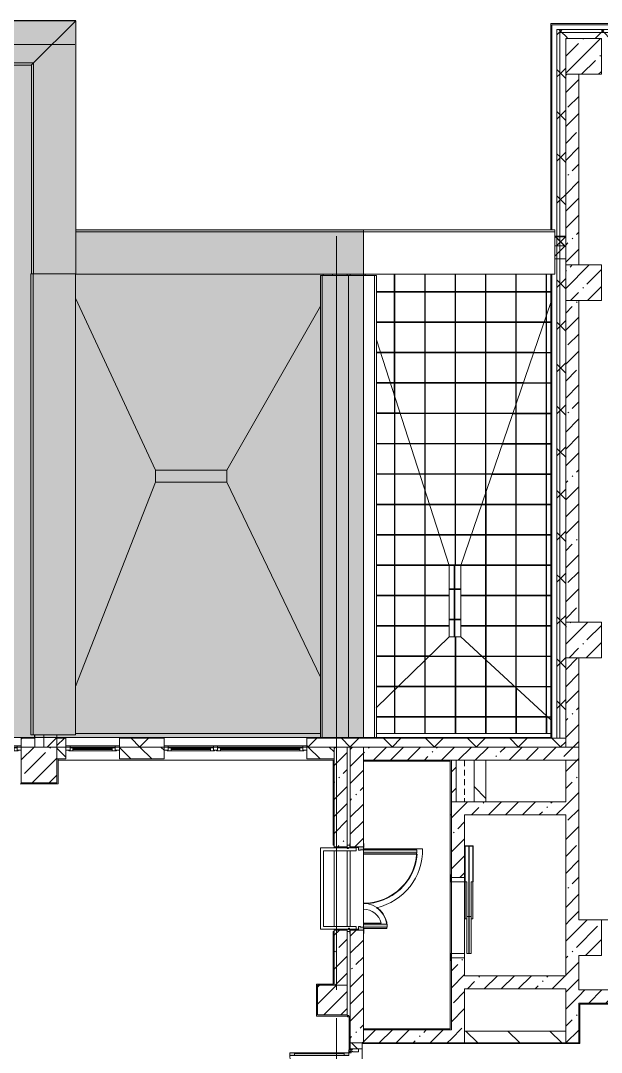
# Model space of a CAD drawing. Header units: millimetres. Extents: x 81382 to 274764, y -8553 to 29000.
# Drawn here: x 180754 to 190514, y 10072 to 27400 of the extents above; entities that cross this region are included whole.
import ezdxf

# ---------------------------------------------------------------- set-up
doc = ezdxf.new("R2010")
doc.units = ezdxf.units.MM
doc.linetypes.add('200_ШТРИХ__ш1_п0_6_', pattern=[160, 100, -60])
doc.linetypes.add('Осевая', pattern=[3175, 635, -476.25, 1587.5, -476.25])
for name, color, linetype, lineweight, true_color in [('A-DETL-2', 9, 'Continuous', 5, 0x808080), ('A-DETL-GENF-4', 7, 'Continuous', 5, 0xaaaaaa), ('A-DETL-GENF-5', 7, 'Continuous', 5, 0xe2e2e2), ('A-DOOR-4', 7, 'Continuous', 5, 0xe2e2e2), ('A-DOOR-5', 7, 'Continuous', 5, 0xaaaaaa), ('A-DOOR-FRAM-2', 7, 'Continuous', 5, 0xe2e2e2), ('A-DOOR-FRAM-4', 7, 'Continuous', 5, 0xaaaaaa), ('A-FLOR-1', 7, 'Continuous', 5, 0xb7b7b7), ('A-FLOR-2', 7, 'Continuous', 5, 0xaaaaaa), ('A-GENM-4', 7, 'Continuous', 5, 0x737373), ('A-WALL-3', 7, 'Continuous', 5, 0x737373), ('A-WALL-4', 7, 'Continuous', 9, 0x737373), ('I-WALL-3', 7, 'Continuous', 5, 0x737373)]:
    doc.layers.add(name, color=color, linetype=linetype, lineweight=lineweight, true_color=true_color)
doc.layers.add('A-DETL-GENF-3', color=7, linetype='Continuous', lineweight=9, true_color=0xc0c0c0, transparency=0.4)
for name, color, linetype, lineweight in [('A-DETL-MBND-1', 7, '200_ШТРИХ__ш1_п0_6_', 9), ('A-GENM-3', 7, 'Continuous', 5), ('A-GLAZ-3', 7, 'Continuous', 5), ('A-GLAZ-CWMG-2', 7, 'Continuous', 5), ('A-ROOF', 7, 'Continuous', 5), ('A-ROOF-PATT', 7, 'Continuous', 5), ('A-WALL', 7, 'Continuous', 9), ('A-WALL-2', 7, 'Continuous', 5), ('I-WALL-2', 7, 'Continuous', 5), ('S-COLS-1', 7, 'Continuous', 5), ('Оси', 7, 'Continuous', 9), ('Оси-2', 7, 'Осевая', 9)]:
    doc.layers.add(name, color=color, linetype=linetype, lineweight=lineweight)
pattern_1 = [(45, (147753.76, 0), (-353.5534, 353.5534), []), (135, (147753.76, 0), (-353.5534, -353.5534), [])]
pattern_2 = [(45, (147753.76, 0), (-285.123, 285.123), []), (45, (148038.9, 0), (-285.123, 285.123), [504.031, -100.806, 16.764, -84.042])]
pattern_3 = [(135, (147753.76, 0), (-353.5534, -353.5534), [])]

# ---------------------------------------------------------------- blocks, each defined once
blk = doc.blocks.new('парапет1 - парапет-18629556-3_9_3_птичка')
at = {"layer": 'A-GENM-3'}
blk.add_line((-2411, 27400), (33928, 27400), dxfattribs=at)
at = {"layer": 'A-GENM-4'}
for p, q in [((33926, 27398), (33219, 26691)), ((33928, 27398), (33928, 23147)), ((33219, 26691), (-1702, 26691)), ((33219, 26691), (33183, 26655)), ((33219, 23147), (33219, 26691)), ((-1665, 26654), (33182, 26654)), ((33182, 26654), (33182, 23147)), ((33928, 23147), (33920, 23147))]:
    blk.add_line(p, q, dxfattribs=at)
blk.add_open_spline([(33183, 26655), (33182, 26654), (33182, 26654), (33182, 26654), (33182, 26654)], degree=3, dxfattribs=at)
blk = doc.blocks.new('BSC_Колонна _Прямоугольная - 600х600-V211-3_9_3_птичка')
at = {"layer": 'S-COLS-1'}
h = blk.add_hatch(dxfattribs=at)
h.set_pattern_fill('FP_96', color=256, style=0, pattern_type=2)
h.set_pattern_definition([(45, (-42460, -26800), (-285.123, 285.123), []), (45, (-42174.88, -26800), (-285.123, 285.123), [504.031, -100.806, 16.764, -84.042])])
h.paths.add_polyline_path([(-300, -300), (300, -300), (300, 300), (-300, 300)])
for p, q in [((300, 300), (-300, 300)), ((-300, 300), (-300, -300)), ((300, -300), (300, 300)), ((-300, -300), (300, -300))]:
    blk.add_line(p, q, dxfattribs=at)
blk = doc.blocks.new('BSC_Колонна _Прямоугольная - 600х600-V216-3_9_3_птичка')
at = {"layer": 'S-COLS-1'}
h = blk.add_hatch(dxfattribs=at)
h.set_pattern_fill('FP_102', color=256, style=0, pattern_type=2)
h.set_pattern_definition([(45, (-42460, -17000), (-285.123, 285.123), []), (45, (-42174.88, -17000), (-285.123, 285.123), [504.031, -100.806, 16.764, -84.042])])
h.paths.add_polyline_path([(-300, -300), (300, -300), (300, 300), (-300, 300)])
for p, q in [((300, 300), (-300, 300)), ((-300, 300), (-300, -300)), ((300, -300), (300, 300)), ((-300, -300), (300, -300))]:
    blk.add_line(p, q, dxfattribs=at)
blk = doc.blocks.new('BSC_Колонна _Прямоугольная - 600х600-V217-3_9_3_птичка')
at = {"layer": 'S-COLS-1'}
h = blk.add_hatch(dxfattribs=at)
h.set_pattern_fill('FP_103', color=256, style=0, pattern_type=2)
h.set_pattern_definition([(45, (-42460, -23000), (-285.123, 285.123), []), (45, (-42174.88, -23000), (-285.123, 285.123), [504.031, -100.806, 16.764, -84.042])])
h.paths.add_polyline_path([(-300, -300), (300, -300), (300, 300), (-300, 300), (-300, -210)])
for p, q in [((300, 300), (-300, 300)), ((-300, 300), (-300, -300)), ((300, -300), (300, 300)), ((-300, -300), (300, -300))]:
    blk.add_line(p, q, dxfattribs=at)
blk = doc.blocks.new('BSC_Колонна _Прямоугольная - 600х600-V231-3_9_3_птичка')
at = {"layer": 'S-COLS-1'}
h = blk.add_hatch(dxfattribs=at)
h.set_pattern_fill('FP_113', color=256, style=0, pattern_type=2)
h.set_pattern_definition([(45, (-33310, -14900), (-285.123, 285.123), []), (45, (-33024.88, -14900), (-285.123, 285.123), [504.031, -100.806, 16.764, -84.042])])
h.paths.add_polyline_path([(-300, -300), (300, -300), (300, 300), (-300, 300), (-300, -208)])
for p, q in [((300, 300), (-300, 300)), ((-300, 300), (-300, -300)), ((300, -300), (300, 300)), ((-300, -300), (300, -300))]:
    blk.add_line(p, q, dxfattribs=at)
blk = doc.blocks.new('110_Дверь_СКБ_2Ст - Д-2 1450x2100h_Лестничная клетка EIS60-31576737-3_9_3_птичка')
at = {"layer": 'A-DOOR-4'}
for points in [[(-588, 507), (-588, 1010), (-638, 1010), (-638, 110), (-588, 110)], [(662, 510), (612, 510), (612, 110), (662, 110)], [(712, 30), (698, 30), (698, -110), (712, -110)]]:
    blk.add_hatch(color=256, dxfattribs=at).paths.add_polyline_path(points)
h = blk.add_hatch(color=256, dxfattribs=at)
h.paths.add_polyline_path([(712, 110), (662, 110), (662, 60), (652, 60), (652, 30), (712, 30)])
h.paths.add_polyline_path([(-628, 30), (-628, 60), (-638, 60), (-638, 110), (-688, 110), (-688, 30)])
at = {"layer": 'A-DOOR-FRAM-2'}
for points in [[(-673, 110), (-673, 118), (-743, 118), (-743, 110), (-697, 110)], [(-673, 30), (-688, 30), (-688, -110), (-673, -110)], [(767, 110), (767, 118), (698, 118), (698, 110)], [(-673, -110), (-743, -110), (-743, -118), (-673, -118)], [(767, -118), (767, -110), (698, -110), (698, -118)]]:
    blk.add_hatch(color=256, dxfattribs=at).paths.add_polyline_path(points)
at = {"layer": 'A-DOOR-5'}
for p, q in [((-638, 1010), (-638, 110)), ((-588, 1010), (-638, 1010)), ((-588, 110), (-588, 1010)), ((662, 510), (612, 510)), ((612, 510), (612, 110)), ((662, 110), (662, 510)), ((-638, 110), (-588, 110)), ((612, 110), (662, 110))]:
    blk.add_line(p, q, dxfattribs=at)
for centre, radius, start, end in [((-638, 110), 900, 0, 90), ((662, 110), 400, 90, 180)]:
    blk.add_arc(centre, radius, start, end, dxfattribs=at)
at = {"layer": 'A-DOOR-FRAM-4'}
for p, q in [((-673, 118), (-743, 118)), ((-743, 118), (-743, 110)), ((-743, 110), (-673, 110)), ((-638, 110), (-688, 110)), ((-688, 110), (-688, 30)), ((-688, 30), (-628, 30)), ((-673, 30), (-688, 30)), ((-688, 30), (-688, -110)), ((-673, 110), (-673, 118)), ((-673, -110), (-673, 30)), ((-638, 60), (-638, 110)), ((-628, 60), (-638, 60)), ((-628, 30), (-628, 60)), ((662, 60), (652, 60)), ((652, 60), (652, 30)), ((652, 30), (712, 30)), ((662, 110), (662, 60)), ((712, 110), (662, 110)), ((767, 118), (698, 118)), ((698, 118), (698, 110)), ((698, 110), (767, 110)), ((712, 30), (698, 30)), ((698, 30), (698, -110)), ((712, 30), (712, 110)), ((712, -110), (712, 30)), ((767, 110), (767, 118)), ((-673, -110), (-743, -110)), ((-743, -110), (-743, -118)), ((-743, -118), (-673, -118)), ((-688, -110), (-673, -110)), ((-673, -118), (-673, -110)), ((698, -110), (712, -110)), ((767, -110), (698, -110)), ((698, -110), (698, -118)), ((698, -118), (767, -118)), ((767, -118), (767, -110))]:
    blk.add_line(p, q, dxfattribs=at)
blk = doc.blocks.new('Gfhfgtnyfz rhsirf 1 - Gfhfgtnyfz rhsirf 3-21026214-3_9_3_птичка')
at = {"layer": 'A-GENM-3'}
for p, q in [((38780, 23120), (38966, 23120)), ((38966, 23120), (38998, 23120)), ((38966, 15358), (38966, 23120)), ((38998, 23120), (38999, 23120)), ((38999, 15358), (38999, 23120))]:
    blk.add_line(p, q, dxfattribs=at)
at = {"layer": 'A-GENM-4'}
for p, q in [((38057, 23120), (38057, 15358)), ((38057, 23120), (38058, 23120)), ((38058, 23120), (38090, 23120)), ((38090, 23120), (38528, 23120)), ((38090, 23120), (38090, 15358)), ((38528, 23120), (38780, 23120)), ((38528, 15358), (38528, 23120))]:
    blk.add_line(p, q, dxfattribs=at)
blk = doc.blocks.new('парапет6 - парапет-21094616-3_9_3_птичка')
at = {"layer": 'A-GENM-4'}
for p, q in [((33173, 23147), (33173, 15407)), ((33173, 23147), (33174, 23147)), ((33174, 23147), (33211, 23147)), ((33211, 23147), (33920, 23147)), ((33211, 23147), (33211, 15407)), ((33920, 15407), (33920, 23147)), ((33174, 15407), (33173, 15407)), ((33211, 15407), (33174, 15407)), ((33920, 15407), (33211, 15407))]:
    blk.add_line(p, q, dxfattribs=at)
blk = doc.blocks.new('120_Окно_СКБ_1Ст - 120_Окно_СКБ_1Ст 900х2500_h_-20664874-3_9_3_птичка')
at = {"layer": 'A-GLAZ-3'}
for p, q in [((-450, -127), (-450, -57)), ((-450, -57), (-380, -57)), ((450, -57), (-450, -57)), ((-380, -127), (-450, -127)), ((-450, -127), (-400, -127)), ((-380, -127), (-400, -127)), ((-400, -127), (-400, -137)), ((-400, -137), (400, -137)), ((400, -137), (-400, -137)), ((-380, -57), (-380, -127)), ((380, -87), (-380, -87)), ((-380, -87), (-380, -127)), ((-330, -137), (-330, -87)), ((-330, -107), (330, -107)), ((330, -117), (-330, -117)), ((330, -137), (330, -87)), ((380, -127), (380, -57)), ((380, -57), (450, -57)), ((380, -127), (380, -87)), ((450, -127), (380, -127)), ((400, -127), (380, -127)), ((400, -127), (450, -127)), ((400, -137), (400, -127)), ((450, -57), (450, -127))]:
    blk.add_line(p, q, dxfattribs=at)
blk = doc.blocks.new('120_Окно_СКБ_1Ст - 120_Окно_СКБ_1Ст_900х2500_h_-20705657-3_9_3_птичка')
at = {"layer": 'A-GLAZ-3'}
for p, q in [((-450, -127), (-450, -57)), ((-450, -57), (-380, -57)), ((450, -57), (-450, -57)), ((-380, -127), (-450, -127)), ((-450, -127), (-400, -127)), ((-380, -127), (-400, -127)), ((-400, -127), (-400, -137)), ((-400, -137), (400, -137)), ((400, -137), (-400, -137)), ((-380, -57), (-380, -127)), ((380, -87), (-380, -87)), ((-380, -87), (-380, -127)), ((-330, -137), (-330, -87)), ((-330, -107), (330, -107)), ((330, -117), (-330, -117)), ((330, -137), (330, -87)), ((380, -127), (380, -57)), ((380, -57), (450, -57)), ((380, -127), (380, -87)), ((450, -127), (380, -127)), ((400, -127), (380, -127)), ((400, -127), (450, -127)), ((400, -137), (400, -127)), ((450, -57), (450, -127))]:
    blk.add_line(p, q, dxfattribs=at)
blk = doc.blocks.new('120_Окно_СКБ_2Ст - 120_Окно_СКБ_2Ст 2400х2500 _мал створка слева_-22817474-3_9_3_птичка')
at = {"layer": 'A-GLAZ-3'}
for p, q in [((-1130, 127), (-1200, 127)), ((-1200, 127), (-1200, 57)), ((-1200, 127), (-1150, 127)), ((-1200, 57), (-1130, 57)), ((1200, 57), (-1200, 57)), ((-1150, 127), (-1150, 137)), ((-1150, 137), (320, 137)), ((320, 137), (-1150, 137)), ((-1130, 127), (-1150, 127)), ((-1130, 57), (-1130, 127)), ((-1130, 87), (-1130, 127)), ((300, 87), (-1130, 87)), ((-1080, 137), (-1080, 87)), ((250, 117), (-1080, 117)), ((-1080, 107), (250, 107)), ((250, 137), (250, 87)), ((370, 127), (300, 127)), ((300, 127), (300, 57)), ((300, 127), (300, 87)), ((320, 127), (300, 127)), ((300, 57), (370, 57)), ((320, 137), (320, 127)), ((320, 127), (350, 127)), ((350, 127), (350, 137)), ((350, 137), (1150, 137)), ((1150, 137), (350, 137)), ((370, 127), (350, 127)), ((370, 57), (370, 127)), ((370, 87), (370, 127)), ((1130, 87), (370, 87)), ((420, 137), (420, 87)), ((1080, 117), (420, 117)), ((420, 107), (1080, 107)), ((1080, 137), (1080, 87)), ((1200, 127), (1130, 127)), ((1130, 127), (1130, 57)), ((1130, 127), (1130, 87)), ((1150, 127), (1130, 127)), ((1130, 57), (1200, 57)), ((1150, 137), (1150, 127)), ((1150, 127), (1200, 127)), ((1200, 57), (1200, 127))]:
    blk.add_line(p, q, dxfattribs=at)
blk = doc.blocks.new('BSC_Колонна _Прямоугольная - 500х500-V317-3_9_3_птичка')
at = {"layer": 'S-COLS-1'}
h = blk.add_hatch(dxfattribs=at)
h.set_pattern_fill('FP_153', color=256, style=0, pattern_type=2)
h.set_pattern_definition([(45, (-38240, -10950), (-285.123, 285.123), []), (45, (-37954.88, -10950), (-285.123, 285.123), [504.031, -100.806, 16.764, -84.042])])
h.paths.add_polyline_path([(-250, -250), (250, -250), (250, 250), (-250, 250)])
for p, q in [((250, 250), (-250, 250)), ((-250, 250), (-250, -250)), ((250, -250), (250, 250)), ((-250, -250), (250, -250))]:
    blk.add_line(p, q, dxfattribs=at)
blk = doc.blocks.new('парапет10 - парапет-22960140-3_9_3_птичка')
at = {"layer": 'A-GENM-3'}
for p, q in [((41980, 23888), (33928, 23888)), ((38760, 23851), (41980, 23851)), ((41980, 23888), (41980, 23887)), ((41980, 23887), (41980, 23851)), ((41980, 23851), (41980, 23142)), ((41980, 23142), (38760, 23142))]:
    blk.add_line(p, q, dxfattribs=at)
at = {"layer": 'A-GENM-4'}
for p, q in [((33928, 23851), (38760, 23851)), ((38760, 23142), (33920, 23142))]:
    blk.add_line(p, q, dxfattribs=at)
blk = doc.blocks.new('DOR_Дверь лифта - 1350х2050h-V328-3_9_3_птичка')
at = {"layer": 'A-DOOR-5'}
for p, q in [((-600, 125), (-720, 125)), ((-720, 125), (-720, 110)), ((-720, 110), (-600, 110)), ((-675, 110), (-675, -110)), ((-600, 110), (-675, 110)), ((-600, 110), (-600, 125)), ((600, 110), (-600, 110)), ((-600, 110), (-600, -110)), ((720, 125), (600, 125)), ((600, 125), (600, 110)), ((600, -110), (600, 110)), ((675, 110), (600, 110)), ((600, 110), (720, 110)), ((675, -110), (675, 110)), ((720, 110), (720, 125)), ((-675, -110), (-600, -110)), ((-600, -110), (600, -110)), ((-600, -150), (-600, -180)), ((20, -150), (-600, -150)), ((-20, -120), (-20, -150)), ((600, -120), (-20, -120)), ((-20, -150), (600, -150)), ((20, -180), (20, -150)), ((600, -110), (675, -110)), ((600, -150), (600, -120)), ((-600, -180), (20, -180)), ((-600, -190), (-600, -220)), ((20, -190), (-600, -190)), ((-600, -220), (20, -220)), ((-20, -220), (-20, -250)), ((600, -220), (-20, -220)), ((-20, -250), (600, -250)), ((20, -220), (20, -190)), ((600, -250), (600, -220))]:
    blk.add_line(p, q, dxfattribs=at)
at = {"layer": 'A-DOOR-FRAM-4'}
for p, q in [((600, -117), (600, -120)), ((1203, -117), (600, -117)), ((600, -120), (1200, -120)), ((1200, -120), (1200, -180)), ((1203, -183), (1203, -117)), ((1200, -180), (20, -180)), ((20, -180), (20, -183)), ((20, -183), (1203, -183)), ((1203, -187), (20, -187)), ((20, -187), (20, -190)), ((20, -190), (1200, -190)), ((600, -250), (600, -253)), ((1200, -250), (600, -250)), ((600, -253), (1203, -253)), ((1200, -190), (1200, -250)), ((1203, -253), (1203, -187))]:
    blk.add_line(p, q, dxfattribs=at)
blk = doc.blocks.new('Дверь_Витражная_остекление_ - ДВН_ДАО_Главный вход_1800 в свету 5-32258809-3_9_3_птичка')
at = {"layer": 'A-DETL-GENF-5'}
for points in [[(-947.5, -1012.5), (-947.5, -20), (-992.5, -20), (-992.5, -1012.5)], [(1042.5, -1012.5), (1042.5, -20), (997.5, -20), (997.5, -1012.5)]]:
    blk.add_hatch(color=256, dxfattribs=at).paths.add_polyline_path(points)
at = {"layer": 'A-DETL-GENF-4'}
for p, q in [((-947.5, -20), (-992.5, -20)), ((-992.5, -1012.5), (-992.5, -20)), ((-947.5, -20), (-992.5, -20)), ((-992.5, -20), (-992.5, -1012.5)), ((-992.5, -100), (-947.5, -100)), ((-982.5, -932.5), (-982.5, -100)), ((-947.5, -1012.5), (-947.5, -20)), ((-947.5, -1012.5), (-947.5, -20)), ((988.5, -932.5), (988.5, -100)), ((997.5, -1012.5), (997.5, -20)), ((997.5, -20), (997.5, -1012.5)), ((1042.5, -100), (997.5, -100)), ((1032.5, -932.5), (1032.5, -100)), ((1042.5, -1012.5), (1042.5, -20)), ((1042.5, -1012.5), (1042.5, -20)), ((-992.5, -932.5), (-947.5, -932.5)), ((-992.5, -1012.5), (-947.5, -1012.5)), ((-992.5, -1012.5), (-947.5, -1012.5)), ((1042.5, -932.5), (997.5, -932.5)), ((1042.5, -1012.5), (997.5, -1012.5)), ((997.5, -1012.5), (1042.5, -1012.5))]:
    blk.add_line(p, q, dxfattribs=at)
at = {"layer": 'A-DOOR-5'}
for p, q in [((-1042.5, 20), (-992.5, 20)), ((-1042.5, -20), (-1042.5, 20)), ((-992.5, 20), (-992.5, -20)), ((992.5, 20), (1042.5, 20)), ((992.5, -20), (992.5, 20)), ((1042.5, 20), (1042.5, -20)), ((-992.5, -20), (-1042.5, -20)), ((-992.5, -1012.5), (-992.5, -20)), ((992.5, -1012.5), (992.5, -20)), ((1042.5, -20), (992.5, -20))]:
    blk.add_line(p, q, dxfattribs=at)
for centre, start, end in [((992.5, -20), 208.98841, 212.15997), ((992.5, -20), 218.4779, 270), ((-992.5, -20), 270, 285.59895)]:
    blk.add_arc(centre, 992.5, start, end, dxfattribs=at)
blk = doc.blocks.new('Прямоугольный импост - Импост структурный с накладкой - 160мм Темный-32469899-3_9_3_птичка')
at = {"layer": 'A-GLAZ-CWMG-2'}
for p, q in [((0, 17), (-50, 17)), ((-50, 17), (-50, 0)), ((-50, 0), (-40, 0)), ((-40, 0), (-40, -40)), ((-10, -40), (-10, 0)), ((-10, 0), (0, 0)), ((0, 0), (0, 17)), ((-40, -40), (-50, -40)), ((-50, -40), (-50, -140)), ((-50, -140), (0, -140)), ((0, -40), (-10, -40)), ((0, -140), (0, -40))]:
    blk.add_line(p, q, dxfattribs=at)

msp = doc.modelspace()

# ---------------------------------------------------------------- hatches: boundary and pattern name
at = {"layer": 'A-DETL-GENF-3'}
msp.add_hatch(color=256, dxfattribs=at).paths.add_polyline_path([(146826, 14774.9), (147485.8, 14774.9), (147485.8, 15358), (186513.8, 15358), (186513.8, 23888.3), (181681.8, 23888.3), (181681.8, 27398.1), (145344.7, 27398.1), (145344.7, 14774.9), (146359.9, 14774.9)])
at = {"layer": 'A-ROOF-PATT'}
h = msp.add_hatch(dxfattribs=at)
h.set_pattern_fill('FP_162', color=256, style=0, pattern_type=2)
h.set_pattern_definition([(0, (147768.84, -96.4), (0, 509.904), []), (0, (147768.84, -106.4), (0, 509.904), []), (90, (147773.84, -101.4), (-510, 3e-14), []), (90, (147763.84, -101.4), (-510, 3e-14), [])])
h.paths.add_polyline_path([(187953.8, 18250), (188153.8, 18250), (189663.8, 22668.2), (189663.8, 23141.9), (186543.8, 23141.9), (186543.8, 23120.1), (186732.5, 23120.1), (186732.5, 22038.8), (187843, 18593.7)])
h = msp.add_hatch(dxfattribs=at)
h.set_pattern_fill('FP_159', color=256, style=0, pattern_type=2)
h.set_pattern_definition([(270, (147840.36, -106.3), (509.179, 3e-14), []), (270, (147830.4, -106.3), (509.179, 3e-14), []), (0, (147835.37, -111.3), (0, 510), []), (0, (147835.37, -101.3), (0, 510), [])])
h.paths.add_polyline_path([(189663.8, 15660.1), (189663.8, 22668.2), (188153.8, 18250), (188153.8, 17050), (189459, 15848.6)])
h = msp.add_hatch(dxfattribs=at)
h.set_pattern_fill('FP_160', color=256, style=0, pattern_type=2)
h.set_pattern_definition([(90, (147835.8, -1125), (-509.077, 3e-14), []), (90, (147845.77, -1125), (-509.077, 3e-14), []), (180, (147840.8, -1120), (-6e-14, -510), []), (180, (147840.8, -1130), (-6e-14, -510), [])])
h.paths.add_polyline_path([(186732.5, 15858.1), (187953.8, 17050), (187953.8, 18250), (186732.5, 22038.8), (186732.5, 17005.5)])
h = msp.add_hatch(dxfattribs=at)
h.set_pattern_fill('FP_163', color=256, style=0, pattern_type=2)
h.set_pattern_definition([(0, (147753.76, 5), (0, 510), []), (0, (147753.76, -5), (0, 510), []), (90, (147758.76, 0), (-510, 3e-14), []), (90, (147748.76, 0), (-510, 3e-14), [])])
h.paths.add_polyline_path([(188153.8, 17050), (188153.8, 18250), (187953.8, 18250), (187953.8, 17050)])
h = msp.add_hatch(dxfattribs=at)
h.set_pattern_fill('FP_161', color=256, style=0, pattern_type=2)
h.set_pattern_definition([(180, (147769.7, -79.3), (-6e-14, -509.031), []), (180, (147769.7, -69.3), (-6e-14, -509.031), []), (270, (147764.7, -74.3), (510, 3e-14), []), (270, (147774.7, -74.3), (510, 3e-14), [])])
h.paths.add_polyline_path([(189663.8, 15430), (189663.8, 15660.1), (188153.8, 17050), (187953.8, 17050), (186732.5, 15858.1), (186732.5, 15430), (188153.8, 15430)])
at = {"layer": 'A-WALL-2'}
h = msp.add_hatch(dxfattribs=at)
h.set_pattern_fill('FP_93', color=256, style=0, pattern_type=2)
h.set_pattern_definition(pattern_1)
h.paths.add_polyline_path([(189763.8, 15350), (189813.8, 15350), (189813.8, 27250), (189763.8, 27250), (189763.8, 15358)])
h = msp.add_hatch(dxfattribs=at)
h.set_pattern_fill('FP_93', color=256, style=0, pattern_type=2)
h.set_pattern_definition(pattern_1)
h.paths.add_polyline_path([(232323.8, 27200), (232323.8, 27250), (228103.8, 27250), (228103.8, 27200), (232122.7, 27200)])
h.paths.add_polyline_path([(224198.9, 27200), (225003.8, 27200), (225003.8, 27250), (224103.8, 27250), (224103.8, 27200)])
h.paths.add_polyline_path([(214863.8, 27200), (214863.8, 27250), (210613.8, 27250), (210613.8, 27200), (213944.7, 27200)])
h.paths.add_polyline_path([(217363.8, 27200), (218563.8, 27200), (218563.8, 27250), (217363.8, 27250)])
h.paths.add_polyline_path([(220663.8, 27200), (222003.8, 27200), (222003.8, 27250), (220663.8, 27250)])
h.paths.add_polyline_path([(209283.7, 27200), (209713.8, 27200), (209713.8, 27250), (207613.8, 27250), (207613.8, 27200), (208351.5, 27200)])
h.paths.add_polyline_path([(206487.1, 27200), (206713.8, 27200), (206713.8, 27250), (205613.8, 27250), (205613.8, 27200)])
h.paths.add_polyline_path([(201826, 27200), (202513.8, 27200), (202513.8, 27250), (201013.8, 27250), (201013.8, 27200)])
h.paths.add_polyline_path([(198097.2, 27200), (198513.8, 27200), (198513.8, 27250), (197414, 27250), (197414, 27200)])
h.paths.add_polyline_path([(189913.8, 27200), (192313.8, 27200), (192313.8, 27250), (189813.8, 27250), (189813.8, 27200)])
h.paths.add_polyline_path([(195413.8, 27200), (196514, 27200), (196514, 27250), (195413.8, 27250)])
h = msp.add_hatch(dxfattribs=at)
h.set_pattern_fill('FP_93', color=256, style=0, pattern_type=2)
h.set_pattern_definition(pattern_1)
h.paths.add_polyline_path([(189913.8, 15350), (189913.8, 27200), (189813.8, 27200), (189813.8, 15350)])
h = msp.add_hatch(dxfattribs=at)
h.set_pattern_fill('FP_93', color=256, style=0, pattern_type=2)
h.set_pattern_definition(pattern_1)
h.paths.add_polyline_path([(232323.8, 27100), (232323.8, 27200), (228103.8, 27200), (228103.8, 27100), (232122.7, 27100)])
h.paths.add_polyline_path([(217363.8, 27100), (218563.8, 27100), (218563.8, 27200), (217363.8, 27200)])
h.paths.add_polyline_path([(220663.8, 27100), (222003.8, 27100), (222003.8, 27200), (220663.8, 27200)])
h.paths.add_polyline_path([(214863.8, 27100), (214863.8, 27200), (210613.8, 27200), (210613.8, 27100), (213944.7, 27100)])
h.paths.add_polyline_path([(224103.8, 27100), (225003.8, 27100), (225003.8, 27200), (224103.8, 27200)])
h.paths.add_polyline_path([(202513.8, 27100), (202513.8, 27200), (201013.8, 27200), (201013.8, 27100), (201826, 27100)])
h.paths.add_polyline_path([(209283.7, 27100), (209713.8, 27100), (209713.8, 27200), (207613.8, 27200), (207613.8, 27100), (208351.5, 27100)])
h.paths.add_polyline_path([(205613.8, 27100), (206713.8, 27100), (206713.8, 27200), (205613.8, 27200)])
h.paths.add_polyline_path([(196514, 27100), (196514, 27200), (195413.8, 27200), (195413.8, 27100), (196232.8, 27100)])
h.paths.add_polyline_path([(197414, 27100), (198513.8, 27100), (198513.8, 27200), (197414, 27200)])
h.paths.add_polyline_path([(191571.8, 27100), (192313.8, 27100), (192313.8, 27200), (189913.8, 27200), (189913.8, 27100), (190513.8, 27100)])
h = msp.add_hatch(dxfattribs=at)
h.set_pattern_fill('FP_93', color=256, style=0, pattern_type=2)
h.set_pattern_definition(pattern_1)
h.paths.add_polyline_path([(189913.8, 23620), (189913.8, 23770), (189733.8, 23770), (189733.8, 23620)])
h = msp.add_hatch(dxfattribs=at)
h.set_pattern_fill('FP_93', color=256, style=0, pattern_type=2)
h.set_pattern_definition(pattern_1)
h.paths.add_polyline_path([(189707.4, 15200), (189913.8, 15200), (189913.8, 15350), (185563.8, 15350), (185563.8, 15200), (187843, 15200)])
h.paths.add_polyline_path([(177763.8, 15200), (179863.8, 15200), (179863.8, 15350), (177770.8, 15349), (177770.8, 15288), (177763.8, 15285), (176990.8, 15288), (176990.8, 15350), (173364, 15349), (173364, 15288), (173357, 15285), (172184, 15288), (172184, 15350), (167543.8, 15349), (167543.8, 15288), (167536.8, 15285), (166763.8, 15288), (166763.8, 15350), (162536.8, 15349), (162536.8, 15288), (162529.8, 15285), (162356.8, 15288), (162356.5, 15350), (160613.8, 15350), (160613.8, 15200), (177754.5, 15200)])
h.paths.add_polyline_path([(182413.8, 15200), (183163.8, 15200), (183163.8, 15350), (182413.8, 15350)])
h.paths.add_polyline_path([(181363.8, 15200), (181513.8, 15200), (181513.8, 15350), (181363.8, 15350), (181363.8, 15270.2)])
h.paths.add_polyline_path([(156013.8, 15200), (156013.8, 15350), (155413.8, 15350), (155413.8, 15200)])
h.paths.add_polyline_path([(157513.8, 15200), (157513.8, 15350), (156913.8, 15350), (156913.8, 15200), (157080.3, 15200)])
h.paths.add_polyline_path([(152419.2, 15200), (154513.8, 15200), (154513.8, 15350), (147793.8, 15350), (147793.8, 15293), (147643.8, 15293), (147643.8, 15200), (152413.8, 15200)])
h.paths.add_polyline_path([(180993.8, 15200), (180988.8, 15350), (180763.8, 15350), (180763.8, 15200)])
h = msp.add_hatch(dxfattribs=at)
h.set_pattern_fill('FP_91', color=256, style=0, pattern_type=2)
h.set_pattern_definition([(135, (147753.76, 0), (-176.7767, -176.7767), [])])
h.paths.add_polyline_path([(181513.8, 15000), (181513.8, 15200), (181363.8, 15200), (181363.8, 15000)])
h.paths.add_polyline_path([(183163.8, 15000), (183163.8, 15200), (182413.8, 15200), (182413.8, 15000)])
h.paths.add_polyline_path([(185978.6, 15000), (186023.8, 15000), (186023.8, 15200), (185563.8, 15200), (185563.8, 15000)])
at = {"layer": 'I-WALL-2'}
h = msp.add_hatch(dxfattribs=at)
h.set_pattern_fill('FP_89', color=256, style=0, pattern_type=2)
h.set_pattern_definition(pattern_2)
h.paths.add_polyline_path([(189913.8, 15200), (190133.8, 15200), (190133.8, 16700), (189913.8, 16700), (189913.8, 15848.6)])
h.paths.add_polyline_path([(189913.8, 17300), (190133.8, 17300), (190133.8, 22700), (189913.8, 22700), (189913.8, 20476.2)])
h.paths.add_polyline_path([(189913.8, 23300), (190133.8, 23300), (190133.8, 26500), (189913.8, 26500), (189913.8, 23368.5)])
h = msp.add_hatch(dxfattribs=at)
h.set_pattern_fill('FP_89', color=256, style=0, pattern_type=2)
h.set_pattern_definition(pattern_2)
h.paths.add_polyline_path([(189733.8, 23400), (189913.8, 23400), (189913.8, 23620), (189733.8, 23620)])
h = msp.add_hatch(dxfattribs=at)
h.set_pattern_fill('FP_93', color=256, style=0, pattern_type=2)
h.set_pattern_definition(pattern_1)
h.paths.add_polyline_path([(181143.8, 15358), (181143.8, 15407.3), (180993.8, 15407.3), (180993.8, 15358)])
h = msp.add_hatch(dxfattribs=at)
h.set_pattern_fill('FP_93', color=256, style=0, pattern_type=2)
h.set_pattern_definition(pattern_1)
h.paths.add_polyline_path([(180993.8, 15200), (181143.8, 15200), (181143.8, 15358), (180993.8, 15358), (180993.8, 15270.2)])
h = msp.add_hatch(dxfattribs=at)
h.set_pattern_fill('FP_89', color=256, style=0, pattern_type=2)
h.set_pattern_definition(pattern_2)
h.paths.add_polyline_path([(181317.6, 15358), (181363.8, 15358), (181363.8, 15407.3), (181143.8, 15407.3), (181143.8, 15358)])
h = msp.add_hatch(dxfattribs=at)
h.set_pattern_fill('FP_89', color=256, style=0, pattern_type=2)
h.set_pattern_definition(pattern_2)
h.paths.add_polyline_path([(181317.6, 15200), (181363.8, 15200), (181363.8, 15358), (181143.8, 15358), (181143.8, 15200)])
h = msp.add_hatch(dxfattribs=at)
h.set_pattern_fill('FP_89', color=256, style=0, pattern_type=2)
h.set_pattern_definition(pattern_2)
h.paths.add_polyline_path([(186023.8, 11200), (186243.8, 11200), (186243.8, 12125), (186023.8, 12125), (186023.8, 11221)])
h.paths.add_polyline_path([(186023.8, 13525), (186243.8, 13525), (186243.8, 15200), (186023.8, 15200), (186023.8, 13534.8)])
h = msp.add_hatch(dxfattribs=at)
h.set_pattern_fill('FP_89', color=256, style=0, pattern_type=2)
h.set_pattern_definition(pattern_2)
h.paths.add_polyline_path([(186444.7, 10230), (186513.8, 10230), (186513.8, 12125), (186293.8, 12125), (186293.8, 10230)])
h.paths.add_polyline_path([(186463.8, 13525), (186513.8, 13525), (186513.8, 15200), (186293.8, 15200), (186293.8, 13525), (186433.8, 13525)])
h = msp.add_hatch(dxfattribs=at)
h.set_pattern_fill('FP_89', color=256, style=0, pattern_type=2)
h.set_pattern_definition(pattern_2)
h.paths.add_polyline_path([(188573.8, 14980), (190133.8, 14980), (190133.8, 15200), (186513.8, 15200), (186513.8, 14980), (188373.8, 14980)])
h = msp.add_hatch(dxfattribs=at)
h.set_pattern_fill('FP_94', color=256, style=0, pattern_type=2)
h.set_pattern_definition([(45, (147753.76, 0), (-176.7767, 176.7767), [])])
h.paths.add_polyline_path([(188073.8, 14280), (188073.8, 14980), (187993.8, 14980), (187993.8, 14280)])
h = msp.add_hatch(dxfattribs=at)
h.set_pattern_fill('FP_92', color=256, style=0, pattern_type=2)
h.set_pattern_definition(pattern_3)
h.paths.add_polyline_path([(188573.8, 14280), (188573.8, 14980), (188373.8, 14980), (188373.8, 14280)])
h = msp.add_hatch(dxfattribs=at)
h.set_pattern_fill('FP_89', color=256, style=0, pattern_type=2)
h.set_pattern_definition(pattern_2)
h.paths.add_polyline_path([(190133.8, 10230), (190133.8, 11700), (189913.8, 11700), (189913.8, 10230)])
h.paths.add_polyline_path([(190133.8, 12300), (190133.8, 14980), (189913.8, 14980), (189913.8, 12300)])
h = msp.add_hatch(dxfattribs=at)
h.set_pattern_fill('FP_89', color=256, style=0, pattern_type=2)
h.set_pattern_definition(pattern_2)
h.paths.add_polyline_path([(188213.8, 10230), (188213.8, 11660), (187993.8, 11660), (187993.8, 10230)])
h.paths.add_polyline_path([(188213.8, 13010), (188213.8, 14280), (187993.8, 14280), (187993.8, 13010)])
h = msp.add_hatch(dxfattribs=at)
h.set_pattern_fill('FP_89', color=256, style=0, pattern_type=2)
h.set_pattern_definition(pattern_2)
h.paths.add_polyline_path([(189913.8, 14060), (189913.8, 14280), (188213.8, 14280), (188213.8, 14060), (189707.4, 14060)])
h = msp.add_hatch(dxfattribs=at)
h.set_pattern_fill('FP_89', color=256, style=0, pattern_type=2)
h.set_pattern_definition(pattern_2)
h.paths.add_polyline_path([(189913.8, 11140), (189913.8, 11360), (188213.8, 11360), (188213.8, 11140), (189707.4, 11140)])
h = msp.add_hatch(dxfattribs=at)
h.set_pattern_fill('FP_89', color=256, style=0, pattern_type=2)
h.set_pattern_definition(pattern_2)
h.paths.add_polyline_path([(192513.8, 10900), (192513.8, 11120), (190133.8, 11120), (190133.8, 10900)])
h = msp.add_hatch(dxfattribs=at)
h.set_pattern_fill('FP_89', color=256, style=0, pattern_type=2)
h.set_pattern_definition(pattern_2)
h.paths.add_polyline_path([(187993.8, 10230), (187993.8, 10450), (186513.8, 10450), (186513.8, 10230), (187843, 10230)])
h = msp.add_hatch(dxfattribs=at)
h.set_pattern_fill('FP_92', color=256, style=0, pattern_type=2)
h.set_pattern_definition(pattern_3)
h.paths.add_polyline_path([(189913.8, 10230), (189913.8, 10430), (188213.8, 10430), (188213.8, 10230), (189707.4, 10230)])
h = msp.add_hatch(dxfattribs=at)
h.set_pattern_fill('FP_92', color=256, style=0, pattern_type=2)
h.set_pattern_definition(pattern_3)
h.paths.add_polyline_path([(186293.8, 7900), (186493.8, 7900), (186493.8, 8000), (186293.8, 8000)])
h.paths.add_polyline_path([(186293.8, 10130), (186493.8, 10130), (186493.8, 10230), (186293.8, 10230)])
at = {"layer": 'S-COLS-1'}
h = msp.add_hatch(dxfattribs=at)
h.set_pattern_fill('FP_89', color=256, style=0, pattern_type=2)
h.set_pattern_definition(pattern_2)
h.paths.add_polyline_path([(189913.8, 11700), (190513.8, 11700), (190513.8, 12300), (189913.8, 12300)])

# ---------------------------------------------------------------- linework, layer by layer
at = {"layer": 'A-DETL-2'}
for p, q in [((181681.8, 27398.1), (145344.7, 27398.1)), ((181681.8, 23888.3), (181681.8, 27398.1)), ((186513.8, 23888.3), (181681.8, 23888.3)), ((186513.8, 15358), (186513.8, 23888.3)), ((147485.8, 15358), (186513.8, 15358))]:
    msp.add_line(p, q, dxfattribs=at)
at = {"layer": 'A-DETL-MBND-1'}
msp.add_line((188213.8, 14980), (188213.8, 14280), dxfattribs=at)
at = {"layer": 'A-FLOR-1'}
for p, q in [((181673.4, 22736.6), (183020.8, 19850)), ((184220.8, 19850), (185791.1, 22605.7)), ((183020.8, 19850), (184220.8, 19850)), ((183020.8, 19650), (183020.8, 19850)), ((184220.8, 19650), (184220.8, 19850)), ((181673.4, 16218.6), (183020.8, 19650)), ((184220.8, 19650), (183020.8, 19650)), ((185791.2, 16374), (184220.8, 19650)), ((185791.9, 15430), (181673.4, 15430))]:
    msp.add_line(p, q, dxfattribs=at)
at = {"layer": 'A-FLOR-2'}
for p, q in [((181383.8, 14980), (181383.8, 14580)), ((186003.8, 13550), (186003.8, 14980)), ((187973.8, 14960), (186513.8, 14960)), ((187973.8, 10470), (187973.8, 14960)), ((181383.8, 14580), (180743.8, 14580)), ((187993.8, 14060), (187973.8, 14060)), ((186023.8, 13550), (186003.8, 13550)), ((186285.8, 13550), (186243.8, 13550)), ((186243.3, 13508.5), (185795.2, 13508.5)), ((185795.2, 13508.5), (185795.2, 12138.5)), ((185845.2, 12188.5), (185845.2, 13458.5)), ((185845.2, 13458.5), (186395.2, 13458.5)), ((186395.2, 13508.5), (186263.3, 13508.5)), ((186395.2, 13458.5), (186395.2, 13508.5)), ((187510, 13491.9), (186515.2, 13491.9)), ((186515.2, 13491.9), (186515.2, 13475)), ((186515.2, 13425), (186515.2, 13401.9)), ((186515.2, 13401.9), (187417.5, 13401.9)), ((186515.2, 12567), (186515.2, 12477)), ((185795.2, 12138.5), (186263.3, 12138.5)), ((186395.2, 12188.5), (185845.2, 12188.5)), ((186395.2, 12140), (186395.2, 12188.5)), ((186812.3, 12240.8), (186515.2, 12240.8)), ((186515.2, 12240.8), (186515.2, 12225)), ((186515.2, 12175), (186515.2, 12150.8)), ((186515.2, 12150.8), (186909.6, 12150.8)), ((195913.8, 12300), (190513.8, 12300)), ((186003.8, 11220), (186003.8, 12100)), ((186003.8, 12100), (186023.8, 12100)), ((186243.8, 12100), (186285.8, 12100)), ((185723.8, 10680), (185723.8, 11220)), ((185723.8, 11220), (186003.8, 11220)), ((203551.6, 10880), (190153.8, 10880)), ((190153.8, 10880), (190153.8, 10220)), ((186248.3, 10680), (185723.8, 10680)), ((186273.8, 10129.4), (186273.8, 10680)), ((186513.8, 10470), (187973.8, 10470)), ((186293.8, 10220), (186273.3, 10220)), ((186273.3, 10220), (186273.3, 10129.7)), ((190153.8, 10220), (186493.8, 10220))]:
    msp.add_line(p, q, dxfattribs=at)
for centre, radius, start, end in [((186515.2, 13472), 905, 270, 355.56313), ((186515.2, 13472), 995, 282.67054, 1.1511), ((186515.2, 12172), 305, 13.0427, 90), ((186515.2, 12172), 395, 7.73102, 56.45952), ((186515.2, 12172), 395, 356.92799, 0.44718)]:
    msp.add_arc(centre, radius, start, end, dxfattribs=at)
at = {"layer": 'A-ROOF'}
for p, q in [((189663.8, 22668.2), (188153.8, 18250)), ((187953.8, 18250), (186732.1, 22039.9)), ((187953.8, 17050), (187953.8, 18250)), ((187953.8, 18250), (188153.8, 18250)), ((188153.8, 18250), (188153.8, 17050)), ((186731.5, 15857.1), (187953.8, 17050)), ((188153.8, 17050), (187953.8, 17050)), ((188153.8, 17050), (189664.3, 15659.6)), ((189663.9, 15430), (186731.5, 15430))]:
    msp.add_line(p, q, dxfattribs=at)
at = {"layer": 'A-WALL'}
for p, q in [((189683.8, 27330), (189683.8, 23887.4)), ((192313.8, 27330), (189683.8, 27330)), ((189763.8, 27250), (189763.8, 15350)), ((192313.8, 27250), (189763.8, 27250)), ((189813.8, 27200), (189813.8, 15350)), ((192313.8, 27200), (189813.8, 27200)), ((189913.8, 23773), (189733.8, 23773)), ((189913.8, 23770), (189733.8, 23770)), ((189683.8, 23141.9), (189683.8, 15350)), ((180986.8, 15353), (180763.8, 15353)), ((180993.8, 15350), (180763.8, 15350)), ((180986.8, 15358), (180986.8, 15350)), ((180993.8, 15407.3), (180993.8, 15200)), ((181143.8, 15407.3), (181143.8, 15200)), ((181363.8, 15358), (181363.8, 15200)), ((181513.8, 15353), (181363.8, 15353)), ((181513.8, 15350), (181363.8, 15350)), ((183163.8, 15353), (182413.8, 15353)), ((183163.8, 15350), (182413.8, 15350)), ((189683.8, 15353), (185563.8, 15353)), ((189913.8, 15350), (185563.8, 15350)), ((189663.8, 15358), (189683.8, 15358)), ((181513.8, 15200), (181363.8, 15200)), ((183163.8, 15200), (182413.8, 15200)), ((186023.8, 15200), (185563.8, 15200)), ((188073.8, 14980), (187993.8, 14980)), ((188573.8, 14980), (188373.8, 14980)), ((188373.8, 14280), (188573.8, 14280)), ((186513.8, 10230), (186513.8, 10450)), ((188213.8, 10430), (188213.8, 10230)), ((189913.8, 10230), (189913.8, 10430)), ((186493.8, 10230), (186293.8, 10230))]:
    msp.add_line(p, q, dxfattribs=at)
at = {"layer": 'A-WALL-2'}
for p, q in [((189663.8, 27350), (197414, 27350)), ((189663.8, 27350), (189663.8, 23887.4)), ((189913.8, 23400), (189913.8, 26500)), ((189913.8, 23778), (189733.8, 23778)), ((189913.8, 23620), (189913.8, 23778)), ((189913.8, 23620), (189913.8, 23620)), ((189663.8, 23141.9), (189663.8, 15358)), ((189913.8, 15200), (189913.8, 16700)), ((180763.8, 15358), (180763.8, 15200)), ((181513.8, 15000), (181513.8, 15358)), ((189663.8, 15358), (182413.8, 15358)), ((182413.8, 15358), (182413.8, 15000)), ((183163.8, 15000), (183163.8, 15358)), ((185563.8, 15358), (185563.8, 15000)), ((178363.8, 15200), (180763.8, 15200)), ((183163.8, 15200), (181363.8, 15200)), ((185563.8, 15200), (189913.8, 15200)), ((186023.8, 15000), (186023.8, 15200)), ((181363.8, 15000), (181513.8, 15000)), ((182413.8, 15000), (183163.8, 15000)), ((185563.8, 15000), (186023.8, 15000)), ((186263.3, 13514), (186243.3, 13514)), ((186243.3, 13514), (186243.3, 13494)), ((186243.3, 13494), (186263.3, 13494)), ((186263.3, 13494), (186263.3, 13514)), ((186283.3, 12156), (186263.3, 12156)), ((186263.3, 12156), (186263.3, 12136)), ((186263.3, 12136), (186283.3, 12136)), ((186283.3, 12136), (186283.3, 12156)), ((186248.3, 10689), (186248.3, 10669)), ((186268.3, 10689), (186248.3, 10689)), ((186248.3, 10669), (186268.3, 10669)), ((186268.3, 10669), (186268.3, 10689))]:
    msp.add_line(p, q, dxfattribs=at)
at = {"layer": 'A-WALL-3'}
for p, q in [((180986.8, 15358), (177840.8, 15358)), ((181363.8, 15358), (182413.8, 15358))]:
    msp.add_line(p, q, dxfattribs=at)
at = {"layer": 'A-WALL-4'}
msp.add_line((180988.8, 15350), (180988.8, 15407.3), dxfattribs=at)
at = {"layer": 'I-WALL-2'}
for p, q in [((190133.8, 23300), (190133.8, 26500)), ((189913.8, 23620), (189733.8, 23620)), ((189733.8, 23400), (189913.8, 23400)), ((189913.8, 23400), (189913.8, 23300)), ((186543.8, 23141.9), (186543.8, 23120.1)), ((189913.8, 22700), (189913.8, 17300)), ((190133.8, 17300), (190133.8, 22700)), ((190133.8, 15200), (190133.8, 16700)), ((183163.8, 15200), (185563.8, 15200)), ((186243.8, 13513.5), (186243.8, 15200)), ((186293.8, 15200), (186293.8, 13580)), ((190133.8, 15200), (186513.8, 15200)), ((186513.8, 13580), (186513.8, 15200)), ((190133.8, 14980), (190133.8, 15200)), ((181383.8, 15000), (181383.8, 14980)), ((186023.8, 14980), (181383.8, 14980)), ((186023.8, 15000), (186023.8, 13508.5)), ((186513.8, 14980), (187993.8, 14980)), ((187993.8, 14980), (187993.8, 13010)), ((188073.8, 14980), (188373.8, 14980)), ((188073.8, 14280), (188073.8, 14980)), ((188373.8, 14980), (188373.8, 14280)), ((188573.8, 14980), (190133.8, 14980)), ((188573.8, 14280), (188573.8, 14980)), ((190133.8, 14980), (189913.8, 14980)), ((189913.8, 14980), (189913.8, 14280)), ((190133.8, 12300), (190133.8, 14980)), ((187993.8, 14280), (188373.8, 14280)), ((189913.8, 14280), (188573.8, 14280)), ((188213.8, 13010), (188213.8, 14060)), ((188213.8, 14060), (189913.8, 14060)), ((189913.8, 14060), (189913.8, 12300)), ((186023.8, 13525), (186243.8, 13525)), ((186023.8, 12188.5), (186023.8, 13458.5)), ((186243.8, 13458.5), (186243.8, 12188.5)), ((186293.8, 12188.5), (186293.8, 13458.5)), ((186513.8, 13425), (186513.8, 12225)), ((187993.8, 13010), (188213.8, 13010)), ((186023.8, 12138.5), (186023.8, 11200)), ((186243.8, 11200), (186243.8, 12138.5)), ((186243.8, 12125), (186023.8, 12125)), ((186293.8, 12070), (186293.8, 10230)), ((186513.8, 10450), (186513.8, 12070)), ((187993.8, 11660), (187993.8, 10450)), ((188213.8, 11660), (187993.8, 11660)), ((188213.8, 11360), (188213.8, 11660)), ((189913.8, 11700), (189913.8, 11360)), ((190133.8, 11120), (190133.8, 11700)), ((189913.8, 11360), (188213.8, 11360)), ((188213.8, 10430), (188213.8, 11140)), ((188213.8, 11140), (189913.8, 11140)), ((189913.8, 11140), (189913.8, 10430)), ((192513.8, 11120), (190133.8, 11120)), ((190133.8, 10230), (190133.8, 10900)), ((190133.8, 10900), (203501.6, 10900)), ((187993.8, 10450), (186513.8, 10450)), ((189913.8, 10430), (188213.8, 10430)), ((186293.8, 10230), (186293.8, 10120)), ((186493.8, 10230), (188213.8, 10230)), ((186493.8, 10230), (186493.8, 7900)), ((188213.8, 10230), (190133.8, 10230)), ((186293.8, 10130), (186493.8, 10130))]:
    msp.add_line(p, q, dxfattribs=at)
at = {"layer": 'I-WALL-3'}
for p, q in [((185836.8, 23120.1), (185836.8, 23141.9)), ((185993.8, 23141.9), (185993.8, 23120.1)), ((186243.8, 23141.9), (186243.8, 23120.1)), ((186293.8, 23120.1), (186293.8, 23141.9)), ((180986.8, 15407.3), (180986.8, 15358)), ((181363.8, 15358), (181363.8, 15407.3))]:
    msp.add_line(p, q, dxfattribs=at)
at = {"layer": 'S-COLS-1'}
for p, q in [((189913.8, 12300), (189913.8, 11700)), ((190513.8, 12300), (190133.8, 12300)), ((190513.8, 11700), (190513.8, 12300)), ((190133.8, 11700), (190513.8, 11700))]:
    msp.add_line(p, q, dxfattribs=at)
at = {"layer": 'Оси'}
for p, q in [((169163.8, 27000), (181663.8, 27000)), ((186063.8, 11277.7), (186063.8, 23777.7))]:
    msp.add_line(p, q, dxfattribs=at)
at = {"layer": 'Оси-2'}
msp.add_line((186063.8, 7947.2), (186063.8, 11277.7), dxfattribs=at)

# ---------------------------------------------------------------- block references
at = {"layer": 'A-DOOR-5'}
for name, p, rotation in [('110_Дверь_СКБ_2Ст - Д-2 1450x2100h_Лестничная клетка EIS60-31576737-3_9_3_птичка', (186403.8, 12837.5), 269.9999999999999), ('DOR_Дверь лифта - 1350х2050h-V328-3_9_3_птичка', (188103.8, 12335), 90), ('Дверь_Витражная_остекление_ - ДВН_ДАО_Главный вход_1800 в свету 5-32258809-3_9_3_птичка', (186289.8, 9072.5), 269.9999999999999)]:
    msp.add_blockref(name, p, dxfattribs=dict(at, rotation=rotation))
at = {"layer": 'A-GENM-3'}
for name, p in [('парапет1 - парапет-18629556-3_9_3_птичка', (147753.8, 0)), ('парапет10 - парапет-22960140-3_9_3_птичка', (147753.8, 0)), ('Gfhfgtnyfz rhsirf 1 - Gfhfgtnyfz rhsirf 3-21026214-3_9_3_птичка', (147733.8, 0))]:
    msp.add_blockref(name, p, dxfattribs=at)
at = {"layer": 'A-GENM-4'}
msp.add_blockref('парапет6 - парапет-21094616-3_9_3_птичка', (147753.8, 0), dxfattribs=at)
at = {"layer": 'A-GLAZ-3'}
for name, p in [('120_Окно_СКБ_1Ст - 120_Окно_СКБ_1Ст_900х2500_h_-20705657-3_9_3_птичка', (180313.8, 15275)), ('120_Окно_СКБ_1Ст - 120_Окно_СКБ_1Ст 900х2500_h_-20664874-3_9_3_птичка', (181963.8, 15275))]:
    msp.add_blockref(name, p, dxfattribs=at)
at = {"layer": 'A-GLAZ-3', "rotation": 180}
msp.add_blockref('120_Окно_СКБ_2Ст - 120_Окно_СКБ_2Ст 2400х2500 _мал створка слева_-22817474-3_9_3_птичка', (184363.8, 15275), dxfattribs=at)
at = {"layer": 'A-GLAZ-CWMG-2', "rotation": 89.99999999999993}
msp.add_blockref('Прямоугольный импост - Импост структурный с накладкой - 160мм Темный-32469899-3_9_3_птичка', (186289.8, 10130), dxfattribs=at)
at = {"layer": 'S-COLS-1'}
for name, p in [('BSC_Колонна _Прямоугольная - 600х600-V211-3_9_3_птичка', (190213.8, 26800)), ('BSC_Колонна _Прямоугольная - 600х600-V217-3_9_3_птичка', (190213.8, 23000)), ('BSC_Колонна _Прямоугольная - 600х600-V216-3_9_3_птичка', (190213.8, 17000)), ('BSC_Колонна _Прямоугольная - 600х600-V231-3_9_3_птичка', (181063.8, 14900)), ('BSC_Колонна _Прямоугольная - 500х500-V317-3_9_3_птичка', (185993.8, 10950))]:
    msp.add_blockref(name, p, dxfattribs=at)

doc.saveas('drawing.dxf')
